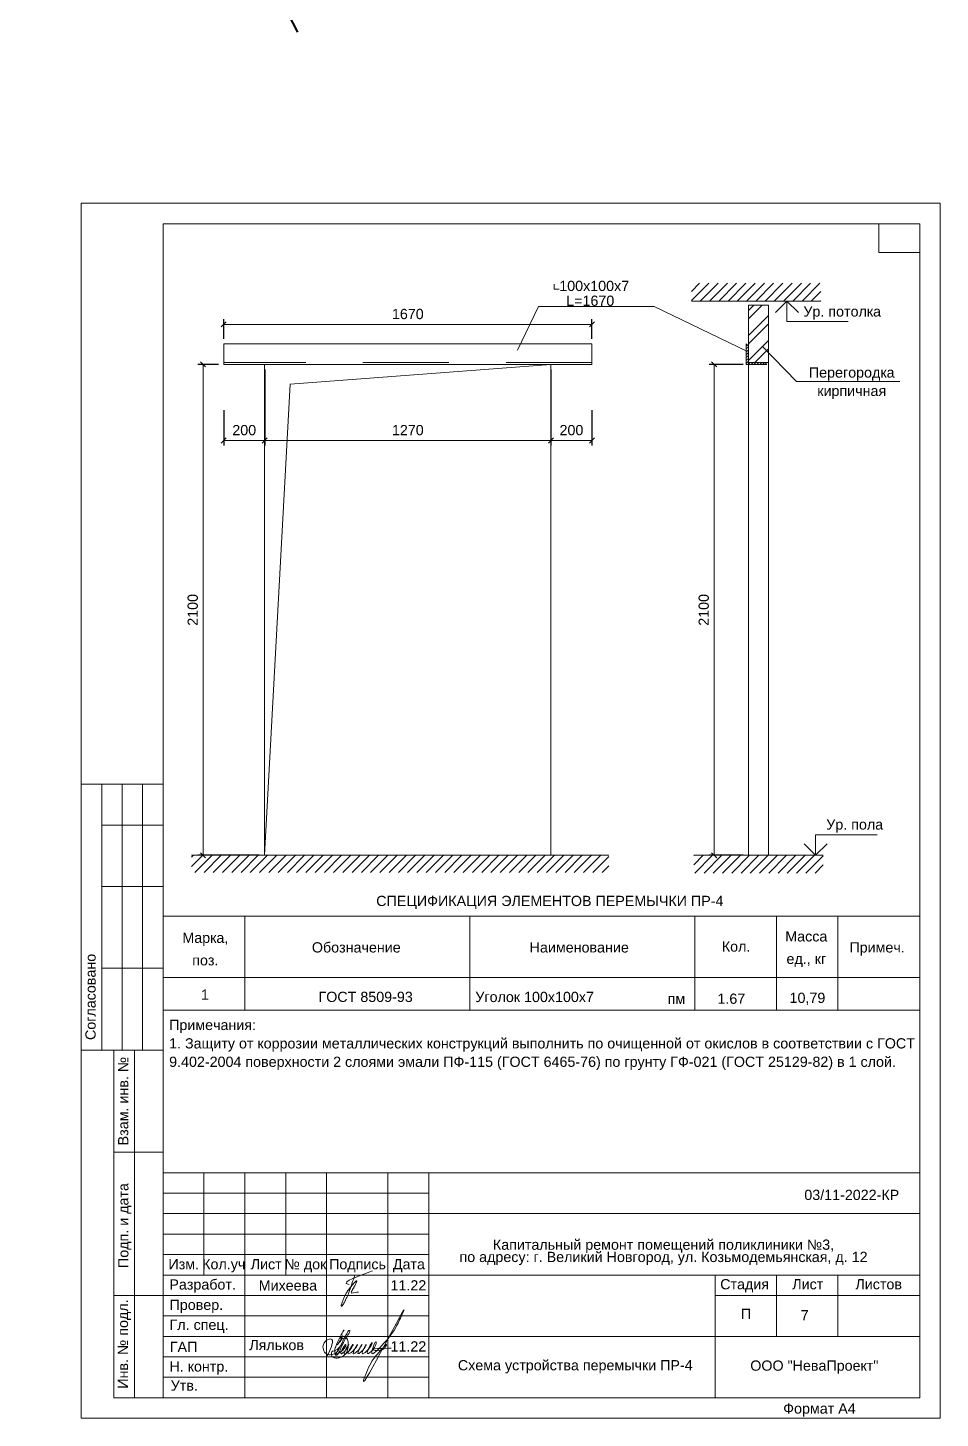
# Model space of a CAD drawing. Header units: metres. Extents: x 14591 to 15202, y 5442 to 5571.
# Drawn here: x 14891.37 to 14913.67, y 5478.03 to 5512.02 of the extents above; entities that cross this region are included whole.
import ezdxf
from ezdxf.enums import TextEntityAlignment as Align

# ---------------------------------------------------------------- set-up
doc = ezdxf.new("R2010")
doc.units = ezdxf.units.M
doc.header["$MEASUREMENT"] = 0
doc.linetypes.add('DGN Style 2', pattern=[3.4986, 2.09916, -1.39944])
doc.layers.get('Defpoints').update_dxf_attribs({"lineweight": 0})
for name, color, linetype, lineweight in [('Level 1', 7, 'Continuous', 0), ('Level 50', 7, 'Continuous', 0), ('Level 63', 7, 'Continuous', 0), ('Level 9', 7, 'Continuous', 0), ('Монолит', 7, 'Continuous', 13), ('надписи', 7, 'Continuous', 13), ('Оси', 7, 'Continuous', 0), ('Подпись', 7, 'Continuous', 0), ('Стойки', 7, 'Continuous', 13), ('ЧЕРТЕЖ', 7, 'Continuous', 0)]:
    doc.layers.add(name, color=color, linetype=linetype, lineweight=lineweight)
doc.styles.add('ARIAL', font='arial.ttf')
doc.styles.add('GOST 2.304', font='CS_Gost2304.shx')
doc.styles.add('Style-Arial', font='arial.ttf')
doc.styles.add('Style-txt', font='txt.shx')
doc.dimstyles.new('100', dxfattribs={"dimtxt": 0.25, "dimasz": 0.1875, "dimexe": 0.125, "dimexo": 0.125, "dimgap": 0.0625, "dimtad": 1, "dimdec": 0, "dimlfac": 1000, "dimzin": 11, "dimdsep": 46, "dimtxsty": 'Style-txt', "dimblk": 'OBLIQUE', "dimcen": 0.09, "dimadec": 0, "dimazin": 3, "dimtfac": 1, "dimtdec": 0, "dimtmove": 0, "dimatfit": 3, "dimldrblk": 'TerminatorOpen', "dimfxl": 1, "dimfrac": 2, "dimtzin": 11, "dimlwd": 0, "dimlwe": 0, "dimarcsym": 0})

# ---------------------------------------------------------------- blocks, each defined once
blk = doc.blocks.new('*U311')
at = {"layer": 'Стойки', "linetype": 'Continuous', "lineweight": 0}
h = blk.add_hatch(dxfattribs=at)
h.set_pattern_fill('HATCH', style=0, pattern_type=2)
h.set_pattern_definition([(45, (-0.45464, -0.14724), (-0.070711, 0.070711), [])])
h.paths.add_polyline_path([(-0.5, -0.5), (0.5, -0.5), (0.4, -0.4), (-0.4, -0.4), (-0.4, 0.4), (-0.5, 0.5)])
at = {"layer": 'Стойки', "color": 7, "linetype": 'Continuous', "lineweight": 13, "flags": 128}
blk.add_lwpolyline([(-0.5, 0.5), (-0.4, 0.4), (-0.4, -0.4), (0.4, -0.4), (0.5, -0.5), (-0.5, -0.5), (-0.5, 0.5)], close=True, dxfattribs=at)
at = {"layer": 'Стойки', "color": 7, "linetype": 'Continuous', "lineweight": 0, "flags": 128}
blk.add_lwpolyline([(-0.5, -0.5), (0.5, -0.5), (0.4, -0.4), (-0.4, -0.4), (-0.4, 0.4), (-0.5, 0.5), (-0.5, -0.5)], close=True, dxfattribs=at)
blk = doc.blocks.new('ST.OT')
at = {"layer": 'Level 1', "color": 7, "linetype": 'Continuous', "lineweight": 0}
for p, q in [((0, 0.5), (1.5, 0.5)), ((0, 0.5), (0, 0)), ((0, 0), (-0.2828, 0.2828)), ((0, 0), (0.2828, 0.2828))]:
    blk.add_line(p, q, dxfattribs=at)
blk = doc.blocks.new('*U289')
at = {"layer": 'Level 50', "color": 7, "linetype": 'Continuous', "lineweight": 0}
for p, q in [((10.511, 14.855), (-10.489, 14.855)), ((-10.489, 14.855), (-10.489, -14.845)), ((10.511, -14.845), (10.511, 14.855)), ((-10.489, -14.845), (10.511, -14.845))]:
    blk.add_line(p, q, dxfattribs=at)
at = {"layer": 'Level 50', "color": 7, "linetype": 'Continuous', "lineweight": 13}
for p, q in [((-8.489, 14.355), (-8.489, -14.345)), ((-8.489, 14.355), (10.011, 14.355)), ((9.011, 13.655), (9.011, 14.355)), ((10.011, -14.345), (10.011, 14.355)), ((9.011, 13.655), (10.011, 13.655))]:
    blk.add_line(p, q, dxfattribs=at)
at = {"layer": 'Level 63', "color": 7, "linetype": 'Continuous', "lineweight": 13}
for p, q in [((-10.489, 0.655), (-8.489, 0.655)), ((-10.489, 0.655), (-10.489, -5.845)), ((-9.989, 0.655), (-9.989, -5.845)), ((-9.489, 0.655), (-9.489, -5.845)), ((-8.989, 0.655), (-8.989, -5.845)), ((-9.989, -0.345), (-8.489, -0.345)), ((-9.989, -1.845), (-8.489, -1.845)), ((-9.989, -3.845), (-8.489, -3.845)), ((-10.489, -5.845), (-8.489, -5.845)), ((-9.689, -5.845), (-8.489, -5.845)), ((-9.189, -14.345), (-9.189, -5.845)), ((-9.689, -8.345), (-8.489, -8.345)), ((-8.489, -8.845), (10.011, -8.845)), ((-8.489, -8.845), (-8.489, -14.345)), ((-7.489, -8.845), (-7.489, -11.345)), ((-6.489, -8.845), (-6.489, -14.345)), ((-5.489, -8.845), (-5.489, -11.345)), ((-4.489, -8.845), (-4.489, -14.345)), ((-2.989, -8.845), (-2.989, -14.345)), ((-1.989, -8.845), (-1.989, -14.345)), ((-1.989, -9.845), (10.011, -9.845)), ((-8.489, -10.845), (-1.989, -10.845)), ((-8.489, -11.345), (-1.989, -11.345)), ((-1.989, -11.345), (10.011, -11.345)), ((-9.689, -11.845), (-8.489, -11.845)), ((5.011, -11.845), (10.011, -11.845)), ((-1.989, -12.845), (10.011, -12.845)), ((-8.489, -14.345), (10.011, -14.345))]:
    blk.add_line(p, q, dxfattribs=at)
at = {"layer": 'Level 63', "color": 7, "linetype": 'Continuous', "lineweight": 0}
for p, q in [((-8.489, -9.345), (-1.989, -9.345)), ((-8.489, -9.845), (-1.989, -9.845)), ((-8.489, -10.345), (-1.989, -10.345)), ((-8.489, -11.845), (-1.989, -11.845)), ((-8.489, -12.345), (-1.989, -12.345)), ((-8.489, -12.845), (-1.989, -12.845)), ((-8.489, -13.345), (-1.989, -13.345)), ((-8.489, -13.845), (-1.989, -13.845))]:
    blk.add_line(p, q, dxfattribs=at)
at = {"layer": 'Level 63', "color": 7, "linetype": 'Continuous', "lineweight": 13, "flags": 128}
for points in [[(-8.489, -14.345), (-9.689, -14.345), (-9.689, -5.845)], [(5.011, -11.345), (5.011, -14.345)], [(6.511, -11.345), (6.511, -12.845)], [(8.011, -11.345), (8.011, -12.845)]]:
    blk.add_lwpolyline(points, dxfattribs=at)
at = {"color": 7, "linetype": 'Continuous', "lineweight": 0, "insert": (7.559, -14.646), "char_height": 0.25, "attachment_point": 5, "line_spacing_factor": 1.214483, "style": 'Style-Arial'}
blk.add_mtext('Формат А4', dxfattribs=at)
at = {"layer": 'Level 63', "color": 7, "linetype": 'Continuous', "lineweight": 0, "style": 'Style-Arial'}
for s, p in [('Согласовано', (-10.261, -4.547)), ('Взам. инв. №', (-9.463, -7.093)), ('Подп. и дата', (-9.46, -10.136)), ('Инв. № подл.', (-9.469, -13.033))]:
    blk.add_text(s, height=0.25002, rotation=90, dxfattribs=at).set_placement(p, align=Align.MIDDLE_CENTER)
for s, p in [('Изм.', (-7.982, -11.08)), ('Кол.уч', (-7.004, -11.08)), ('Лист', (-5.966, -11.08)), ('№ док', (-5.007, -11.08)), ('Подпись', (-3.733, -11.08)), ('Дата', (-2.478, -11.08)), ('Разработ.', (-7.52, -11.576)), ('Стадия', (5.73, -11.57)), ('Лист', (7.274, -11.57)), ('Листов', (9.008, -11.57)), ('Провер.', (-7.674, -12.074)), ('Гл. спец.', (-7.608, -12.561)), ('ГАП', (-7.987, -13.103)), ('Н. контр.', (-7.613, -13.58)), ('Утв.', (-7.969, -14.047))]:
    blk.add_text(s, height=0.25, dxfattribs=at).set_placement(p, align=Align.MIDDLE_CENTER)
at = {"layer": 'Level 63', "color": 7, "linetype": 'Continuous', "lineweight": 0, "insert": (7.434, -13.597), "char_height": 0.25, "attachment_point": 5, "line_spacing_factor": 0.6, "style": 'GOST 2.304'}
blk.add_mtext('\\fArial|b0|i0|c204204|p39;ООО "НеваПроект"', dxfattribs=at)
blk = doc.blocks.new('формат А4')
at = {"layer": 'Level 50', "color": 7, "linetype": 'Continuous', "lineweight": 0}
blk.add_blockref('*U289', (10.489, -14.855), dxfattribs=at)
blk = doc.blocks.new('_Oblique')
at = {"color": 0, "linetype": 'ByBlock', "lineweight": -2}
blk.add_line((0.5, 0.5), (-0.5, -0.5), dxfattribs=at)
blk = doc.blocks.new('*D313')
at = {"color": 0, "linetype": 'Continuous', "lineweight": -2, "transparency": 16777216}
for p, q in [((14908.857, 5503.789), (14908.02, 5503.789)), ((14908.857, 5491.789), (14908.02, 5491.789))]:
    blk.add_line(p, q, dxfattribs=at)
at = {"color": 0, "linetype": 'Continuous', "lineweight": 0, "transparency": 16777216}
blk.add_line((14908.145, 5491.789), (14908.145, 5503.789), dxfattribs=at)
at = {"layer": 'Defpoints', "color": 0, "linetype": 'Continuous', "lineweight": 40, "transparency": 16777216}
for p in [(14908.145, 5503.789), (14908.982, 5503.789), (14908.982, 5491.789)]:
    blk.add_point(p, dxfattribs=at)
at = {"color": 0, "linetype": 'Continuous', "lineweight": 0, "transparency": 16777216, "xscale": 0.125, "yscale": 0.125, "zscale": 0.125}
for p, rotation in [((14908.145, 5503.789), 90), ((14908.145, 5491.789), 270)]:
    blk.add_blockref('_Oblique', p, dxfattribs=dict(at, rotation=rotation))
at = {"color": 0, "linetype": 'Continuous', "lineweight": 0, "transparency": 16777216, "insert": (14907.892, 5497.789), "char_height": 0.25, "attachment_point": 5, "rotation": 90, "style": 'Style-Arial'}
blk.add_mtext('2100', dxfattribs=at)
blk = doc.blocks.new('TerminatorOpen')
at = {"color": 0, "linetype": 'ByBlock', "lineweight": -2}
for q in [(-1, 0.5), (-1, 0), (-1, -0.5)]:
    blk.add_line((0, 0), q, dxfattribs=at)
blk = doc.blocks.new('*D314')
at = {"color": 0, "linetype": 'Continuous', "lineweight": -2, "transparency": 16777216}
for p, q in [((14897.157, 5503.664), (14897.157, 5501.805)), ((14904.157, 5503.664), (14904.157, 5501.805))]:
    blk.add_line(p, q, dxfattribs=at)
at = {"color": 0, "linetype": 'Continuous', "lineweight": 0, "transparency": 16777216}
blk.add_line((14897.157, 5501.93), (14904.157, 5501.93), dxfattribs=at)
at = {"layer": 'Defpoints', "color": 0, "linetype": 'Continuous', "lineweight": 40, "transparency": 16777216}
for p in [(14897.157, 5503.789), (14904.157, 5503.789), (14904.157, 5501.93)]:
    blk.add_point(p, dxfattribs=at)
at = {"color": 0, "linetype": 'Continuous', "lineweight": 0, "transparency": 16777216, "xscale": 0.125, "yscale": 0.125, "zscale": 0.125, "rotation": 180}
blk.add_blockref('_Oblique', (14897.157, 5501.93), dxfattribs=at)
at = {"color": 0, "linetype": 'Continuous', "lineweight": 0, "transparency": 16777216, "xscale": 0.125, "yscale": 0.125, "zscale": 0.125}
blk.add_blockref('_Oblique', (14904.157, 5501.93), dxfattribs=at)
at = {"color": 0, "linetype": 'Continuous', "lineweight": 0, "transparency": 16777216, "insert": (14900.657, 5502.182), "char_height": 0.25, "attachment_point": 5, "style": 'Style-Arial'}
blk.add_mtext('1270', dxfattribs=at)
blk = doc.blocks.new('*D315')
at = {"color": 0, "linetype": 'Continuous', "lineweight": -2, "transparency": 16777216}
for p, q in [((14896.032, 5503.789), (14895.527, 5503.789)), ((14897.032, 5491.789), (14895.527, 5491.789))]:
    blk.add_line(p, q, dxfattribs=at)
at = {"color": 0, "linetype": 'Continuous', "lineweight": 0, "transparency": 16777216}
blk.add_line((14895.652, 5503.789), (14895.652, 5491.789), dxfattribs=at)
at = {"layer": 'Defpoints', "color": 0, "linetype": 'Continuous', "lineweight": 40, "transparency": 16777216}
for p in [(14896.157, 5503.789), (14895.652, 5491.789), (14897.157, 5491.789)]:
    blk.add_point(p, dxfattribs=at)
at = {"color": 0, "linetype": 'Continuous', "lineweight": 0, "transparency": 16777216, "xscale": 0.125, "yscale": 0.125, "zscale": 0.125}
for p, rotation in [((14895.652, 5503.789), 90), ((14895.652, 5491.789), 270)]:
    blk.add_blockref('_Oblique', p, dxfattribs=dict(at, rotation=rotation))
at = {"color": 0, "linetype": 'Continuous', "lineweight": 0, "transparency": 16777216, "insert": (14895.399, 5497.789), "char_height": 0.25, "attachment_point": 5, "rotation": 90, "style": 'Style-Arial'}
blk.add_mtext('2100', dxfattribs=at)
blk = doc.blocks.new('*D316')
at = {"color": 0, "linetype": 'Continuous', "lineweight": -2, "transparency": 16777216}
for p, q in [((14904.157, 5503.664), (14904.157, 5501.805)), ((14905.157, 5502.672), (14905.157, 5501.805))]:
    blk.add_line(p, q, dxfattribs=at)
at = {"color": 0, "linetype": 'Continuous', "lineweight": 0, "transparency": 16777216}
blk.add_line((14904.157, 5501.93), (14905.157, 5501.93), dxfattribs=at)
at = {"layer": 'Defpoints', "color": 0, "linetype": 'Continuous', "lineweight": 40, "transparency": 16777216}
for p in [(14904.157, 5503.789), (14905.157, 5502.797), (14905.157, 5501.93)]:
    blk.add_point(p, dxfattribs=at)
at = {"color": 0, "linetype": 'Continuous', "lineweight": 0, "transparency": 16777216, "xscale": 0.125, "yscale": 0.125, "zscale": 0.125, "rotation": 180}
blk.add_blockref('_Oblique', (14904.157, 5501.93), dxfattribs=at)
at = {"color": 0, "linetype": 'Continuous', "lineweight": 0, "transparency": 16777216, "xscale": 0.125, "yscale": 0.125, "zscale": 0.125}
blk.add_blockref('_Oblique', (14905.157, 5501.93), dxfattribs=at)
at = {"color": 0, "linetype": 'Continuous', "lineweight": 0, "transparency": 16777216, "insert": (14904.657, 5502.182), "char_height": 0.25, "attachment_point": 5, "style": 'Style-Arial'}
blk.add_mtext('200', dxfattribs=at)
blk = doc.blocks.new('*D317')
at = {"color": 0, "linetype": 'Continuous', "lineweight": -2, "transparency": 16777216}
for p, q in [((14897.157, 5503.664), (14897.157, 5501.805)), ((14896.157, 5502.672), (14896.157, 5501.805))]:
    blk.add_line(p, q, dxfattribs=at)
at = {"color": 0, "linetype": 'Continuous', "lineweight": 0, "transparency": 16777216}
blk.add_line((14897.157, 5501.93), (14896.157, 5501.93), dxfattribs=at)
at = {"layer": 'Defpoints', "color": 0, "linetype": 'Continuous', "lineweight": 40, "transparency": 16777216}
for p in [(14897.157, 5503.789), (14896.157, 5502.797), (14896.157, 5501.93)]:
    blk.add_point(p, dxfattribs=at)
at = {"color": 0, "linetype": 'Continuous', "lineweight": 0, "transparency": 16777216, "xscale": 0.125, "yscale": 0.125, "zscale": 0.125, "rotation": 180}
blk.add_blockref('_Oblique', (14896.157, 5501.93), dxfattribs=at)
at = {"color": 0, "linetype": 'Continuous', "lineweight": 0, "transparency": 16777216, "xscale": 0.125, "yscale": 0.125, "zscale": 0.125}
blk.add_blockref('_Oblique', (14897.157, 5501.93), dxfattribs=at)
at = {"color": 0, "linetype": 'Continuous', "lineweight": 0, "transparency": 16777216, "insert": (14896.657, 5502.182), "char_height": 0.25, "attachment_point": 5, "style": 'Style-Arial'}
blk.add_mtext('200', dxfattribs=at)
blk = doc.blocks.new('*D318')
at = {"color": 0, "linetype": 'Continuous', "lineweight": -2, "transparency": 16777216}
for p, q in [((14896.157, 5504.414), (14896.157, 5504.892)), ((14905.157, 5504.414), (14905.157, 5504.892))]:
    blk.add_line(p, q, dxfattribs=at)
at = {"color": 0, "linetype": 'Continuous', "lineweight": 0, "transparency": 16777216}
blk.add_line((14905.157, 5504.767), (14896.157, 5504.767), dxfattribs=at)
at = {"layer": 'Defpoints', "color": 0, "linetype": 'Continuous', "lineweight": 40, "transparency": 16777216}
for p in [(14896.157, 5504.767), (14896.157, 5504.289), (14905.157, 5504.289)]:
    blk.add_point(p, dxfattribs=at)
at = {"color": 0, "linetype": 'Continuous', "lineweight": 0, "transparency": 16777216, "xscale": 0.125, "yscale": 0.125, "zscale": 0.125, "rotation": 180}
blk.add_blockref('_Oblique', (14896.157, 5504.767), dxfattribs=at)
at = {"color": 0, "linetype": 'Continuous', "lineweight": 0, "transparency": 16777216, "xscale": 0.125, "yscale": 0.125, "zscale": 0.125}
blk.add_blockref('_Oblique', (14905.157, 5504.767), dxfattribs=at)
at = {"color": 0, "linetype": 'Continuous', "lineweight": 0, "transparency": 16777216, "insert": (14900.657, 5505.02), "char_height": 0.25, "attachment_point": 5, "style": 'Style-Arial'}
blk.add_mtext('1670', dxfattribs=at)
blk = doc.blocks.new('*U43')
at = {"color": 0, "linetype": 'ByBlock', "lineweight": -2}
for points, knots in [([(-0.192, 0.101), (-0.215, 0.109), (-0.261, 0.117), (-0.261, 0.127), (-0.265, 0.22), (0.168, 0.332), (0.382, 0.435)], [0, 0, 0, 0, 0.093914, 0.093914, 0.093914, 1, 1, 1, 1]), ([(-0.049, 0.33), (-0.098, 0.187), (-0.147, 0.043), (-0.195, -0.1), (-0.202, -0.12), (-0.21, -0.14), (-0.219, -0.16), (-0.227, -0.18), (-0.236, -0.199), (-0.246, -0.218), (-0.255, -0.237), (-0.265, -0.257), (-0.275, -0.276), (-0.279, -0.286), (-0.284, -0.295), (-0.289, -0.305), (-0.294, -0.314), (-0.299, -0.324), (-0.304, -0.334), (-0.306, -0.339), (-0.309, -0.344), (-0.312, -0.349), (-0.315, -0.355), (-0.318, -0.361), (-0.321, -0.366), (-0.327, -0.378), (-0.335, -0.39), (-0.342, -0.401), (-0.348, -0.41), (-0.355, -0.419), (-0.362, -0.427), (-0.365, -0.43), (-0.368, -0.432), (-0.371, -0.434), (-0.373, -0.434), (-0.374, -0.434), (-0.375, -0.435), (-0.376, -0.435), (-0.377, -0.435), (-0.377, -0.434), (-0.377, -0.434), (-0.378, -0.434), (-0.378, -0.434), (-0.378, -0.434), (-0.379, -0.434), (-0.379, -0.434), (-0.379, -0.434), (-0.38, -0.434), (-0.38, -0.433), (-0.381, -0.432), (-0.381, -0.43), (-0.382, -0.429), (-0.382, -0.425), (-0.382, -0.422), (-0.382, -0.418), (-0.382, -0.413), (-0.381, -0.407), (-0.38, -0.401), (-0.38, -0.399), (-0.379, -0.398), (-0.379, -0.396), (-0.374, -0.383), (-0.37, -0.369), (-0.365, -0.356), (-0.361, -0.342), (-0.356, -0.328), (-0.351, -0.315), (-0.342, -0.287), (-0.331, -0.26), (-0.32, -0.233), (-0.309, -0.205), (-0.296, -0.178), (-0.282, -0.152), (-0.268, -0.126), (-0.253, -0.1), (-0.236, -0.075), (-0.213, -0.041), (-0.188, -0.007), (-0.162, 0.026), (-0.149, 0.042), (-0.137, 0.058), (-0.123, 0.074), (-0.11, 0.09), (-0.096, 0.106), (-0.083, 0.121), (-0.078, 0.127), (-0.073, 0.132), (-0.068, 0.137), (-0.063, 0.142), (-0.059, 0.147), (-0.054, 0.152), (-0.049, 0.157), (-0.043, 0.162), (-0.038, 0.166), (-0.033, 0.171), (-0.028, 0.176), (-0.023, 0.181), (-0.022, 0.182), (-0.021, 0.183), (-0.02, 0.185), (-0.018, 0.186), (-0.017, 0.187), (-0.016, 0.188), (-0.014, 0.19), (-0.013, 0.19), (-0.012, 0.191), (-0.01, 0.191), (-0.009, 0.19), (-0.008, 0.189), (-0.007, 0.188), (-0.006, 0.188), (-0.006, 0.187), (-0.005, 0.186), (-0.004, 0.185), (-0.004, 0.184), (-0.003, 0.182), (-0.002, 0.18), (-0.003, 0.178), (-0.005, 0.172), (-0.008, 0.165), (-0.011, 0.158), (-0.013, 0.152), (-0.016, 0.145), (-0.019, 0.138), (-0.025, 0.125), (-0.031, 0.112), (-0.037, 0.099), (-0.047, 0.079), (-0.057, 0.059), (-0.068, 0.039), (-0.071, 0.032), (-0.075, 0.026), (-0.079, 0.019), (-0.087, 0.004), (-0.096, -0.011), (-0.104, -0.026), (-0.112, -0.04), (-0.121, -0.055), (-0.13, -0.07), (-0.135, -0.08), (-0.144, -0.094), (-0.136, -0.104), (-0.132, -0.11), (-0.126, -0.113), (-0.12, -0.112), (-0.067, -0.104), (-0.015, -0.095), (0.037, -0.086)], [0, 0, 0, 0, 0.217305, 0.217305, 0.217305, 0.248053, 0.248053, 0.248053, 0.278814, 0.278814, 0.278814, 0.3097, 0.3097, 0.3097, 0.325198, 0.325198, 0.325198, 0.340732, 0.340732, 0.340732, 0.349043, 0.349043, 0.349043, 0.358423, 0.358423, 0.358423, 0.377762, 0.377762, 0.377762, 0.393637, 0.393637, 0.393637, 0.398941, 0.398941, 0.398941, 0.400894, 0.400894, 0.400894, 0.401762, 0.401762, 0.401762, 0.402187, 0.402187, 0.402187, 0.402615, 0.402615, 0.402615, 0.403163, 0.403163, 0.403163, 0.405533, 0.405533, 0.405533, 0.410387, 0.410387, 0.410387, 0.41877, 0.41877, 0.41877, 0.421164, 0.421164, 0.421164, 0.441654, 0.441654, 0.441654, 0.462409, 0.462409, 0.462409, 0.504469, 0.504469, 0.504469, 0.546983, 0.546983, 0.546983, 0.589863, 0.589863, 0.589863, 0.649865, 0.649865, 0.649865, 0.679493, 0.679493, 0.679493, 0.709391, 0.709391, 0.709391, 0.719511, 0.719511, 0.719511, 0.72956, 0.72956, 0.72956, 0.739618, 0.739618, 0.739618, 0.749754, 0.749754, 0.749754, 0.752179, 0.752179, 0.752179, 0.754796, 0.754796, 0.754796, 0.756965, 0.756965, 0.756965, 0.75884, 0.75884, 0.75884, 0.760528, 0.760528, 0.760528, 0.762134, 0.762134, 0.762134, 0.764864, 0.764864, 0.764864, 0.775058, 0.775058, 0.775058, 0.785387, 0.785387, 0.785387, 0.806393, 0.806393, 0.806393, 0.838477, 0.838477, 0.838477, 0.849235, 0.849235, 0.849235, 0.873881, 0.873881, 0.873881, 0.898192, 0.898192, 0.898192, 0.9151, 0.9151, 0.9151, 0.924052, 0.924052, 0.924052, 1, 1, 1, 1])]:
    blk.add_open_spline(points, degree=3, knots=knots, dxfattribs=at)

msp = doc.modelspace()

# ---------------------------------------------------------------- linework, layer by layer
at = {"color": 1, "linetype": 'Continuous', "lineweight": 40}
msp.add_line((14873.97436208, 5558.23468122), (14897.95934336, 5511.91378311), dxfattribs=at)
at = {"color": 5, "linetype": 'Continuous', "lineweight": 0}
msp.add_spline([(14898.68520457, 5479.54932321), (14898.78786998, 5479.78414103), (14898.81305333, 5479.87812659), (14898.81305333, 5479.9313305), (14898.781826, 5479.96255784), (14898.73254573, 5479.96255784), (14898.65519946, 5479.91790195), (14898.60044694, 5479.84811362), (14898.58599527, 5479.80772529), (14898.58599527, 5479.73910868), (14898.60304276, 5479.67548658), (14898.64587964, 5479.61478894), (14898.6951416, 5479.58634753), (14898.76190422, 5479.57520441), (14898.82995637, 5479.59343893), (14898.88843249, 5479.62003506), (14898.92853952, 5479.65103484), (14898.9999033, 5479.77464052), (14899.06609721, 5479.91070403), (14899.11982268, 5480.0211318), (14899.17605212, 5480.11852403), (14899.21326558, 5480.17068495), (14899.23062964, 5480.17533764), (14899.23732313, 5480.15035719), (14899.22631109, 5480.10925969), (14899.19383825, 5480.06441949), (14899.00261126, 5479.69598887), (14898.94184326, 5479.59073561), (14898.89632895, 5479.56445791), (14898.88415555, 5479.58554285), (14898.87850223, 5479.60664134), (14898.87101011, 5479.68211203), (14898.90413376, 5479.80573117), (14898.99897584, 5480.01242425), (14899.097238, 5480.18261931), (14899.00018429, 5479.98530649), (14899.06332671, 5480.04089959), (14898.93455449, 5479.81785957), (14899.03530486, 5479.94838373), (14899.10947587, 5479.99120638), (14899.16572172, 5479.97613535), (14899.19252034, 5479.9160068), (14899.20043069, 5479.8190863), (14899.12965157, 5479.59626631), (14899.04188434, 5479.53197752), (14898.97732534, 5479.50504425), (14898.87812036, 5479.50129215), (14898.80934188, 5479.53045325), (14898.79682701, 5479.55212964), (14898.78927071, 5479.60274424), (14898.80303861, 5479.65412673), (14898.87875411, 5479.68171101), (14899.03165648, 5479.81868439), (14898.91616267, 5479.5914559), (14898.97562091, 5479.62578414), (14899.12985824, 5479.78002147), (14899.1419773, 5479.82525041), (14899.01680997, 5479.60845424), (14899.14977531, 5479.70943979), (14899.21813249, 5479.83234951), (14899.10077776, 5479.59932167), (14899.26264482, 5479.72691895), (14899.32110253, 5479.83234951), (14899.19789654, 5479.61477164), (14899.36400743, 5479.72077855), (14899.43048569, 5479.83234951), (14899.32069189, 5479.61249864), (14899.49056451, 5479.74899347), (14899.53807563, 5479.83234951), (14899.4364591, 5479.6156988), (14899.63405063, 5479.80774025), (14899.63892084, 5479.81995597), (14899.5404526, 5479.62764754), (14899.7846111, 5479.85460842), (14899.78727632, 5479.86455515), (14899.66319252, 5479.62409369), (14899.88226287, 5479.85470052), (14899.88226287, 5479.88364559), (14899.77305398, 5479.63580868), (14900.07330881, 5479.86066522), (14900.41736759, 5480.35374244), (14900.55232258, 5480.64426281), (14899.57482261, 5478.95118319), (14899.75793517, 5479.38316382), (14899.98267026, 5479.67375567), (14900.13581231, 5479.82689772), (14900.08019484, 5479.73056543), (14899.81012955, 5479.69819564), (14900.2528287, 5479.74075961)], degree=3, dxfattribs=at)
at = {"layer": 'Level 1', "color": 7, "linetype": 'Continuous', "lineweight": 13}
for p, q in [((14896.67204498, 5490.30489381), (14896.67204498, 5488.00483231)), ((14902.17204498, 5490.30489381), (14902.17204498, 5488.00483231)), ((14907.67204498, 5490.30489381), (14907.67204498, 5488.00483231)), ((14909.67204498, 5490.30489381), (14909.67204498, 5488.00483231)), ((14911.17204498, 5490.30489381), (14911.17204498, 5488.00483231)), ((14894.6720313, 5488.80483231), (14913.1720313, 5488.80483231)), ((14894.6720313, 5488.00483231), (14913.1720313, 5488.00483231))]:
    msp.add_line(p, q, dxfattribs=at)
at = {"layer": 'Level 1', "color": 7, "linetype": 'Continuous', "lineweight": 13, "flags": 128}
msp.add_lwpolyline([(14904.23121319, 5505.75474492), (14904.23121319, 5505.62974492), (14904.35621319, 5505.62974492)], dxfattribs=at)
at = {"layer": 'Level 9', "color": 7, "linetype": 'Continuous', "lineweight": 0}
for p, q in [((14907.59029195, 5505.34922261), (14908.0156744, 5505.77460506)), ((14907.59029195, 5505.57549678), (14907.78940023, 5505.77460506)), ((14907.80626457, 5505.33892106), (14908.24194857, 5505.77460506)), ((14908.03253874, 5505.33892106), (14908.46822274, 5505.77460506)), ((14908.25881291, 5505.33892106), (14908.69449691, 5505.77460506)), ((14908.48508708, 5505.33892106), (14908.92077108, 5505.77460506)), ((14908.71136125, 5505.33892106), (14909.14704525, 5505.77460506)), ((14908.93763542, 5505.33892106), (14909.37331942, 5505.77460506)), ((14909.16390959, 5505.33892106), (14909.59959359, 5505.77460506)), ((14909.39018376, 5505.33892106), (14909.82586776, 5505.77460506)), ((14909.61645793, 5505.33892106), (14910.05214193, 5505.77460506)), ((14909.8427321, 5505.33892106), (14910.2784161, 5505.77460506)), ((14910.06900627, 5505.33892106), (14910.50469027, 5505.77460506)), ((14910.29528044, 5505.33892106), (14910.73096444, 5505.77460506)), ((14910.52155461, 5505.33892106), (14910.75155371, 5505.56892017)), ((14906.67639911, 5505.2024747), (14908.95824041, 5504.10660133)), ((14910.74782878, 5505.33892106), (14910.75155371, 5505.342646)), ((14895.36995821, 5491.51464367), (14895.6442356, 5491.78892106)), ((14895.36995821, 5491.74091784), (14895.41796143, 5491.78892106)), ((14895.44860407, 5491.36701536), (14895.87050977, 5491.78892106)), ((14895.67487824, 5491.36701536), (14896.09678394, 5491.78892106)), ((14895.90115241, 5491.36701536), (14896.32305811, 5491.78892106)), ((14896.12742658, 5491.36701536), (14896.54933228, 5491.78892106)), ((14896.35370075, 5491.36701536), (14896.77560645, 5491.78892106)), ((14896.57997492, 5491.36701536), (14897.00188062, 5491.78892106)), ((14896.80624909, 5491.36701536), (14897.22815479, 5491.78892106)), ((14897.03252326, 5491.36701536), (14897.45442896, 5491.78892106)), ((14897.25879743, 5491.36701536), (14897.68070313, 5491.78892106)), ((14897.4850716, 5491.36701536), (14897.9069773, 5491.78892106)), ((14897.71134577, 5491.36701536), (14898.13325147, 5491.78892106)), ((14897.93761994, 5491.36701536), (14898.35952564, 5491.78892106)), ((14898.16389411, 5491.36701536), (14898.58579981, 5491.78892106)), ((14898.39016828, 5491.36701536), (14898.81207398, 5491.78892106)), ((14898.61644245, 5491.36701536), (14899.03834815, 5491.78892106)), ((14898.84271662, 5491.36701536), (14899.26462232, 5491.78892106)), ((14899.06899079, 5491.36701536), (14899.49089649, 5491.78892106)), ((14899.29526496, 5491.36701536), (14899.71717066, 5491.78892106)), ((14899.52153913, 5491.36701536), (14899.94344483, 5491.78892106)), ((14899.7478133, 5491.36701536), (14900.169719, 5491.78892106)), ((14899.97408747, 5491.36701536), (14900.39599317, 5491.78892106)), ((14900.20036164, 5491.36701536), (14900.62226734, 5491.78892106)), ((14900.42663581, 5491.36701536), (14900.84854151, 5491.78892106)), ((14900.65290998, 5491.36701536), (14901.07481568, 5491.78892106)), ((14900.87918415, 5491.36701536), (14901.30108985, 5491.78892106)), ((14901.10545832, 5491.36701536), (14901.52736402, 5491.78892106)), ((14901.33173249, 5491.36701536), (14901.75363819, 5491.78892106)), ((14901.55800666, 5491.36701536), (14901.97991236, 5491.78892106)), ((14901.78428083, 5491.36701536), (14902.20618653, 5491.78892106)), ((14902.010555, 5491.36701536), (14902.4324607, 5491.78892106)), ((14902.23682917, 5491.36701536), (14902.65873487, 5491.78892106)), ((14902.46310334, 5491.36701536), (14902.88500904, 5491.78892106)), ((14902.68937751, 5491.36701536), (14903.11128321, 5491.78892106)), ((14902.91565168, 5491.36701536), (14903.33755738, 5491.78892106)), ((14903.14192585, 5491.36701536), (14903.56383155, 5491.78892106)), ((14903.36820002, 5491.36701536), (14903.79010572, 5491.78892106)), ((14903.59447419, 5491.36701536), (14904.01637989, 5491.78892106)), ((14903.82074836, 5491.36701536), (14904.24265406, 5491.78892106)), ((14904.04702253, 5491.36701536), (14904.46892823, 5491.78892106)), ((14904.2732967, 5491.36701536), (14904.6952024, 5491.78892106)), ((14904.49957087, 5491.36701536), (14904.92147657, 5491.78892106)), ((14904.72584504, 5491.36701536), (14905.14775074, 5491.78892106)), ((14904.95211921, 5491.36701536), (14905.37402491, 5491.78892106)), ((14907.65494791, 5491.78892106), (14907.65122297, 5491.78519612)), ((14907.88122208, 5491.78892106), (14907.65122297, 5491.55892195)), ((14908.10749625, 5491.78892106), (14907.67181225, 5491.35323706)), ((14908.33377042, 5491.78892106), (14907.89808642, 5491.35323706)), ((14908.56004459, 5491.78892106), (14908.12436059, 5491.35323706)), ((14908.78631876, 5491.78892106), (14908.35063476, 5491.35323706)), ((14909.01259293, 5491.78892106), (14908.57690893, 5491.35323706)), ((14909.2388671, 5491.78892106), (14908.8031831, 5491.35323706)), ((14909.46514127, 5491.78892106), (14909.02945727, 5491.35323706)), ((14909.69141544, 5491.78892106), (14909.25573144, 5491.35323706)), ((14909.91768961, 5491.78892106), (14909.48200561, 5491.35323706)), ((14910.14396378, 5491.78892106), (14909.70827978, 5491.35323706)), ((14910.37023795, 5491.78892106), (14909.93455395, 5491.35323706)), ((14910.59651212, 5491.78892106), (14910.16082812, 5491.35323706)), ((14910.81248474, 5491.77861951), (14910.38710229, 5491.35323706)), ((14905.17839338, 5491.36701536), (14905.5692422, 5491.75786418)), ((14905.40466755, 5491.36701536), (14905.5692422, 5491.53159001)), ((14910.81248474, 5491.55234534), (14910.61337646, 5491.35323706))]:
    msp.add_line(p, q, dxfattribs=at)
at = {"layer": 'Level 9', "color": 7, "linetype": 'Continuous', "lineweight": 13}
for p, q in [((14907.59029195, 5505.33892106), (14910.75155371, 5505.33892106)), ((14908.98185386, 5503.83892106), (14908.98185386, 5505.23892106)), ((14908.98185386, 5505.23892106), (14909.475973, 5505.23892106)), ((14909.475973, 5503.83892106), (14909.475973, 5505.23892106)), ((14908.98185386, 5503.83892106), (14909.475973, 5503.83892106)), ((14895.36995821, 5491.78892106), (14905.5692422, 5491.78892106)), ((14910.81248474, 5491.78892106), (14907.65122297, 5491.78892106)), ((14894.6720313, 5490.30489381), (14913.1720313, 5490.30489381))]:
    msp.add_line(p, q, dxfattribs=at)
at = {"layer": 'Level 9', "color": 7, "linetype": 'Continuous', "lineweight": 0, "flags": 128}
for points in [[(14906.67639911, 5505.2024747), (14903.84919897, 5505.2024747), (14903.33495826, 5504.13387275)], [(14912.68738801, 5503.37273798), (14910.16233429, 5503.37273798), (14909.32142648, 5504.23734052)], [(14897.15692686, 5491.78892106), (14897.77854083, 5503.30447823), (14904.15692686, 5503.78892106)]]:
    msp.add_lwpolyline(points, dxfattribs=at)
at = {"layer": 'Level 9', "color": 7, "linetype": 'Continuous', "lineweight": 13, "flags": 128}
msp.add_lwpolyline([(14896.15692686, 5503.78892106), (14905.15692686, 5503.78892106), (14905.15692686, 5504.28892106), (14896.15692686, 5504.28892106), (14896.15692686, 5503.78892106)], close=True, dxfattribs=at)
at = {"layer": 'Level 9', "color": 7, "linetype": 'DGN Style 2', "lineweight": 13, "flags": 128}
msp.add_lwpolyline([(14905.15692686, 5503.83892106), (14896.15692686, 5503.83892106), (14896.15692686, 5503.78892106), (14905.15692686, 5503.78892106), (14905.15692686, 5503.83892106)], close=True, dxfattribs=at)
at = {"layer": 'Level 9', "color": 7, "linetype": 'Continuous', "lineweight": 0, "flags": 128}
for points in [[(14897.15692686, 5491.78892106), (14904.15692686, 5491.78892106), (14904.15692686, 5503.78892106), (14897.15692686, 5503.78892106), (14897.15692686, 5491.78892106)], [(14909.475973, 5491.78892106), (14908.98185386, 5491.78892106), (14908.98185386, 5503.83892106), (14909.475973, 5503.83892106), (14909.475973, 5491.78892106)]]:
    msp.add_lwpolyline(points, close=True, dxfattribs=at)
at = {"layer": 'ЧЕРТЕЖ', "color": 7, "linetype": 'Continuous', "lineweight": 0}
for p, q in [((14908.98185376, 5504.90187443), (14909.31890048, 5505.23892116)), ((14908.98185376, 5505.10552119), (14909.11525373, 5505.23892116)), ((14909.08369005, 5504.59641722), (14909.4759731, 5504.98870027)), ((14909.18551343, 5504.49459385), (14909.4759731, 5504.78505352)), ((14908.98185376, 5504.49458093), (14909.08369005, 5504.59641722)), ((14908.98185376, 5504.29093417), (14909.18551343, 5504.49459385)), ((14909.38916018, 5504.29094709), (14909.4759731, 5504.37776001)), ((14908.98185376, 5503.88364067), (14909.38916018, 5504.29094709)), ((14909.1407808, 5503.83892096), (14909.4759731, 5504.17411326))]:
    msp.add_line(p, q, dxfattribs=at)

# ---------------------------------------------------------------- block references
at = {"layer": 'Level 1', "color": 7, "linetype": 'Continuous', "lineweight": 0, "extrusion": (0, 0, -1), "rotation": 180}
msp.add_blockref('ST.OT', (-14909.92464804, 5505.33892106), dxfattribs=at)
at = {"layer": 'Level 1', "color": 7, "linetype": 'Continuous', "lineweight": 0}
msp.add_blockref('ST.OT', (14910.62760876, 5491.78892106), dxfattribs=at)
at = {"layer": 'Level 50', "color": 7, "linetype": 'Continuous', "lineweight": 0}
msp.add_blockref('формат А4', (14892.6720313, 5507.72833293), dxfattribs=at)
at = {"layer": 'Подпись', "color": 5, "linetype": 'Continuous', "lineweight": 0}
msp.add_blockref('*U43', (14899.41195933, 5481.19862928), dxfattribs=at)
at = {"layer": 'Стойки', "color": 7, "linetype": 'Continuous', "lineweight": 13, "xscale": 0.5, "yscale": 0.5, "zscale": 0.5}
msp.add_blockref('*U311', (14909.18185032, 5504.03893975), dxfattribs=at)

# ---------------------------------------------------------------- texts
at = {"color": 7, "linetype": 'Continuous', "lineweight": 0, "style": 'Style-Arial'}
msp.add_text('03/11-2022-КР', height=0.25, dxfattribs=at).set_placement((14910.3504305, 5483.61227666), align=Align.TOP_LEFT)
at = {"color": 18, "linetype": 'Continuous', "lineweight": 13, "true_color": 0x000000, "style": 'ARIAL'}
for p in [(14900.67008535, 5481.40097657), (14900.67008535, 5479.90839054)]:
    msp.add_text('11.22', height=0.25, dxfattribs=at).set_placement(p, align=Align.TOP_CENTER)
at = {"color": 7, "lineweight": 13, "style": 'Style-Arial'}
for s, p in [('7', (14910.26300667, 5480.67165688)), ('Ляльков', (14896.78124115, 5479.94133029))]:
    msp.add_text(s, height=0.25, dxfattribs=at).set_placement(p, align=Align.TOP_LEFT)
at = {"color": 7, "linetype": 'Continuous', "lineweight": 13, "style": 'Style-Arial'}
msp.add_text('Схема устройства перемычки ПР-4', height=0.25, dxfattribs=at).set_placement((14904.75013729, 5479.44786751), align=Align.TOP_CENTER)
at = {"linetype": 'Continuous', "lineweight": 0, "insert": (14906.90804184, 5482.08287319), "char_height": 0.25, "attachment_point": 5, "line_spacing_factor": 0.72, "style": 'Style-Arial'}
msp.add_mtext('Капитальный ремонт помещений поликлиники №3, \\Pпо адресу: г. Великий Новгород, ул. Козьмодемьянская, д. 12', dxfattribs=at)
at = {"color": 7, "linetype": 'Continuous', "lineweight": 0, "insert": (14908.92178493, 5480.57685335), "char_height": 0.25, "attachment_point": 5, "line_spacing_factor": 0.72, "style": 'GOST 2.304'}
msp.add_mtext('\\fArial|b0|i0|c204204|p39;П', dxfattribs=at)
at = {"layer": 'Level 1', "color": 7, "linetype": 'Continuous', "lineweight": 13, "style": 'Style-Arial'}
for s, p in [('СПЕЦИФИКАЦИЯ ЭЛЕМЕНТОВ ПЕРЕМЫЧКИ ПР-4', (14904.12888203, 5490.67389361)), ('Обозначение', (14899.39670499, 5489.53803231)), ('Наименование', (14904.84776619, 5489.53803231)), ('Кол.', (14908.68267163, 5489.55918569)), ('Примеч.', (14912.12896563, 5489.53803231))]:
    msp.add_text(s, height=0.25, dxfattribs=at).set_placement(p, align=Align.MIDDLE_CENTER)
at = {"layer": 'Level 1', "color": 7, "linetype": 'Continuous', "lineweight": 13, "char_height": 0.25, "attachment_point": 5}
for s, insert, line_spacing_factor, style in [('  100х100х7\\PL=1670', (14905.11658416, 5505.52596458), 0.87, 'Style-Arial'), ('Марка,\\Pпоз.\\P', (14895.7066313, 5489.49636564), 1.32, 'Style-Arial'), ('Масса\\Pед., кг\\P', (14910.3990313, 5489.49636564), 1.32, 'Style-Arial'), ('\\fArial|b0|i0|c204204|p39;1.67', (14908.56578277, 5488.28159726), 0.6, 'Style-txt'), ('\\fArial|b0|i0|c204204|p39;10,79', (14910.42647355, 5488.28159726), 0.6, 'Style-txt')]:
    msp.add_mtext(s, dxfattribs=dict(at, insert=insert, line_spacing_factor=line_spacing_factor, style=style))
at = {"layer": 'Level 9', "color": 7, "linetype": 'Continuous', "lineweight": 13, "style": 'Style-Arial'}
for s, p in [('Ур. потолка', (14911.27645865, 5505.08384202)), ('Ур. пола', (14911.58151446, 5492.54293022))]:
    msp.add_text(s, height=0.25, dxfattribs=at).set_placement(p, align=Align.MIDDLE_CENTER)
at = {"layer": 'Level 9', "color": 7, "linetype": 'Continuous', "lineweight": 13, "insert": (14911.50891973, 5503.32942224), "char_height": 0.25, "attachment_point": 5, "line_spacing_factor": 1.08, "style": 'Style-Arial'}
msp.add_mtext('Перегородка\\Pкирпичная', dxfattribs=at)
at = {"layer": 'Монолит', "color": 7, "linetype": 'Continuous', "lineweight": 13, "style": 'Style-Arial'}
msp.add_text('1', height=0.25, dxfattribs=at).set_placement((14895.69690839, 5488.38351371), align=Align.MIDDLE_CENTER)
at = {"layer": 'надписи', "color": 7, "linetype": 'Continuous', "lineweight": 13, "char_height": 0.25, "line_spacing_factor": 0.6, "style": 'Style-txt'}
for s, insert, attachment_point in [('\\fArial|b0|i0|c204204|p39;ГОСТ 8509-93', (14899.62533628, 5488.3267673), 5), ('\\fArial|b0|i0|c204204|p39;Уголок 100х100х7', (14902.30655767, 5488.32492627), 4), ('\\fArial|b0|i0|c204204|p39;пм', (14907.43747937, 5488.28097183), 6)]:
    msp.add_mtext(s, dxfattribs=dict(at, insert=insert, attachment_point=attachment_point))
at = {"layer": 'Оси', "color": 7, "linetype": 'Continuous', "lineweight": 13, "style": 'Style-Arial'}
msp.add_text('Михеева', height=0.25, dxfattribs=at).set_placement((14897.72514893, 5481.27405089), align=Align.MIDDLE_CENTER)
at = {"layer": 'ЧЕРТЕЖ', "color": 7, "linetype": 'Continuous', "lineweight": 13, "insert": (14894.82116697, 5486.54130193), "char_height": 0.25, "attachment_point": 7, "line_spacing_factor": 1.08, "style": 'Style-Arial'}
msp.add_mtext('Примечания:\\P1. Защиту от коррозии металлических конструкций выполнить по очищенной от окислов в соответствии с ГОСТ \\P9.402-2004 поверхности 2 слоями эмали ПФ-115 (ГОСТ 6465-76) по грунту ГФ-021 (ГОСТ 25129-82) в 1 слой.', dxfattribs=at)

# ---------------------------------------------------------------- dimensions: what is measured, and where the dimension line sits
at = {"color": 7, "linetype": 'Continuous', "lineweight": 0}
for base, p1, p2, angle, text, picture, middle in [((14896.15692686, 5504.76730488), (14905.15692686, 5504.28892106), (14896.15692686, 5504.28892106), 180, '1670', '*D318', (14900.65692686, 5505.01994813)), ((14895.6519155, 5491.78892106), (14896.15692686, 5503.78892106), (14897.15692686, 5491.78892106), 270, '2100', '*D315', (14895.39927225, 5497.78892106)), ((14896.15692686, 5501.92979993), (14897.15692686, 5503.78892106), (14896.15692686, 5502.79686049), 180, '200', '*D317', (14896.65692686, 5502.18244318)), ((14908.14483025, 5503.78892106), (14908.98185386, 5491.78892106), (14908.98185386, 5503.78892106), 90, '2100', '*D313', (14907.89218701, 5497.78892106))]:
    dim = msp.add_linear_dim(base=base, p1=p1, p2=p2, angle=angle, text=text, dimstyle='100', override={"dimasz": 0.125, "dimgap": 0.125, "dimdec": 4, "dimtxsty": 'Style-Arial', "dimtdec": 4, "dimtofl": 0, "dimfrac": 0, "dimlwe": 65534}, dxfattribs=at)
    dim.commit()
    dim.dimension.update_dxf_attribs({"geometry": picture, "text_midpoint": middle})
for base, p1, p2, text, picture, middle in [((14904.15692686, 5501.92979993), (14897.15692686, 5503.78892106), (14904.15692686, 5503.78892106), '1270', '*D314', (14900.65692686, 5502.18244318)), ((14905.15692686, 5501.92979993), (14904.15692686, 5503.78892106), (14905.15692686, 5502.79686049), '200', '*D316', (14904.65692686, 5502.18244318))]:
    dim = msp.add_linear_dim(base=base, p1=p1, p2=p2, text=text, dimstyle='100', override={"dimasz": 0.125, "dimgap": 0.125, "dimdec": 4, "dimtxsty": 'Style-Arial', "dimtdec": 4, "dimtofl": 0, "dimfrac": 0, "dimlwe": 65534}, dxfattribs=at)
    dim.commit()
    dim.dimension.update_dxf_attribs({"geometry": picture, "text_midpoint": middle})

doc.saveas('drawing.dxf')
